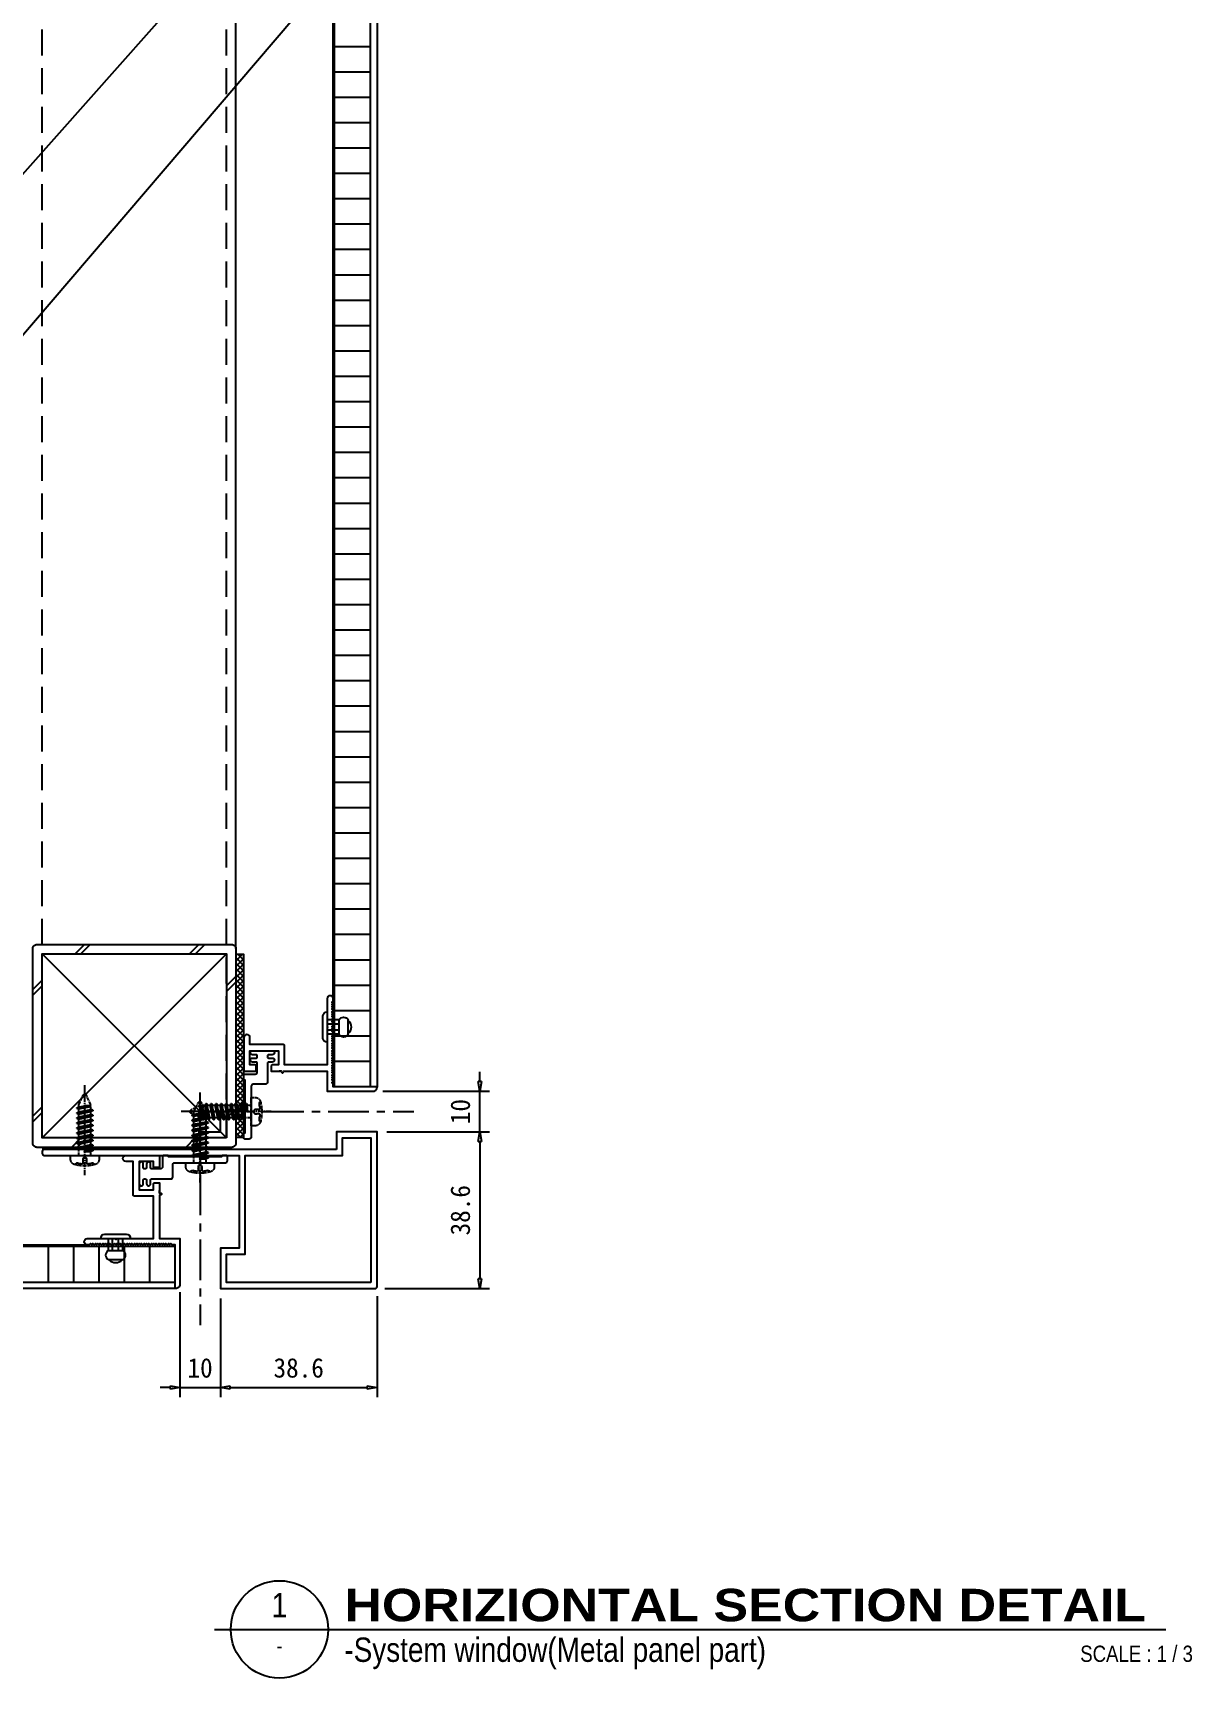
# Model space of a CAD drawing. Header units: millimetres. Extents: x 2352 to 12473, y 635 to 7997.
# Drawn here: x 2856.6 to 3142.2, y 635.4 to 1040.7 of the extents above; entities that cross this region are included whole.
import ezdxf
from ezdxf.enums import TextEntityAlignment as Align

# ---------------------------------------------------------------- set-up
doc = ezdxf.new("R2010")
doc.units = ezdxf.units.MM
for name, pattern in [('CENTER', [2, 1.25, -0.25, 0.25, -0.25]), ('CENTER2', [1.125, 0.75, -0.125, 0.125, -0.125]), ('CENTERX2', [4, 2.5, -0.5, 0.5, -0.5]), ('HIDDEN', [9.525, 6.35, -3.175])]:
    doc.linetypes.add(name, pattern=pattern)
doc.layers.get('Defpoints').update_dxf_attribs({"color": 187})
for name, color, linetype in [('.1 clip', 4, 'Continuous'), ('1', 1, 'Continuous'), ('AA-DWXM-GLAZ', 4, 'Continuous'), ('AA-FLXK-PATT', 9, 'Continuous'), ('AC-DIMS-치수', 4, 'Continuous'), ('AC-SYMB-심벌 타이틀블록', 7, 'Continuous'), ('AC-TEXT-문자', 3, 'Continuous'), ('Bolt', 1, 'Continuous'), ('CEN1', 1, 'CENTER2'), ('DIMENSIONS', 7, 'Continuous'), ('HAT', 5, 'Continuous'), ('HATCH', 8, 'Continuous'), ("ST'L PIPE", 2, 'Continuous'), ('WALL', 3, 'Continuous'), ('Welding', 1, 'Continuous')]:
    doc.layers.add(name, color=color, linetype=linetype)
doc.styles.add('Arial', font='ARIALN.TTF')
doc.styles.add('Arial Black', font='')
doc.styles.add('돋움체', font='')
doc.styles.get('Arial Black').set_extended_font_data('Arial Black')
doc.styles.get('돋움체').set_extended_font_data('DotumChe')
doc.dimstyles.new('Iljin', dxfattribs={"dimscale": 0.8, "dimtxt": 2, "dimasz": 1, "dimexe": 1, "dimexo": 1, "dimgap": 1, "dimtad": 1, "dimdec": 1, "dimdsep": 46, "dimtxsty": '돋움체', "dimblk": 'CLOSEDBLANK', "dimcen": 1, "dimclrd": 8, "dimclre": 8, "dimclrt": 2, "dimadec": 1, "dimazin": 2, "dimtfac": 1, "dimtdec": 1, "dimtix": 1, "dimtmove": 0, "dimatfit": 3, "dimldrblk": 'CLOSEDBLANK', "dimfxl": 1, "dimlwd": -1, "dimlwe": -1, "dimarcsym": 0})
doc.dimstyles.new('Iljin 3', dxfattribs={"dimscale": 2.4, "dimtxt": 2, "dimasz": 1, "dimexe": 1, "dimexo": 1, "dimgap": 1, "dimtad": 1, "dimdec": 1, "dimdsep": 46, "dimtxsty": '돋움체', "dimblk": 'CLOSEDBLANK', "dimcen": 1, "dimclrd": 8, "dimclre": 8, "dimclrt": 2, "dimadec": 1, "dimazin": 2, "dimtfac": 1, "dimtdec": 1, "dimtix": 1, "dimtmove": 0, "dimatfit": 3, "dimldrblk": 'CLOSEDBLANK', "dimfxl": 1, "dimlwd": -1, "dimlwe": -1, "dimarcsym": 0})

# ---------------------------------------------------------------- blocks, each defined once
blk = doc.blocks.new('_ClosedBlank')
at = {"color": 0, "linetype": 'ByBlock', "lineweight": -2}
for p, q in [((-1, 0.17), (0, 0)), ((-1, 0.17), (-1, -0.17)), ((0, 0), (-1, -0.17))]:
    blk.add_line(p, q, dxfattribs=at)
blk = doc.blocks.new('A$C1041300C')
at = {"layer": 'CEN1', "linetype": 'CENTER'}
blk.add_line((3.5, 0), (3.5, 22.15), dxfattribs=at)
at = {"layer": 'CEN1'}
for p, q in [((2, 17.38), (3.12, 19.75)), ((2, 16.2), (2, 17.38)), ((2, 17.12), (3.54, 17.12)), ((5, 17.38), (3.88, 19.75)), ((5, 16.82), (5, 17.38)), ((5, 15.58), (5, 16.32)), ((2, 14.97), (2, 15.7)), ((2, 13.74), (2, 14.47)), ((2, 12.5), (2, 13.24)), ((5, 14.35), (5, 15.08)), ((5, 13.12), (5, 13.85)), ((5, 11.88), (5, 12.62)), ((2, 11.27), (2, 12)), ((2, 10.04), (2, 10.77)), ((2, 8.81), (2, 9.54)), ((2, 7.57), (2, 8.31)), ((5, 10.65), (5, 11.38)), ((5, 9.42), (5, 10.15)), ((5, 8.18), (5, 8.92)), ((7, 4.88), (0, 4.88)), ((0, 4.88), (0, 3.88)), ((2, 6.34), (2, 7.07)), ((2, 4.88), (2, 5.84)), ((5, 6.95), (5, 7.68)), ((5, 4.88), (5, 6.45)), ((7, 3.88), (7, 4.88))]:
    blk.add_line(p, q, dxfattribs=at)
at = {"layer": 'CEN1', "linetype": 'Continuous'}
for p, q in [((5.49, 16.52), (2, 17.12)), ((5, 16.32), (2, 16.94)), ((5.48, 16.62), (2.25, 17.12)), ((5, 16.82), (3.54, 17.12)), ((5.48, 16.62), (5, 16.82)), ((5.49, 16.52), (5, 16.32)), ((5.49, 15.28), (1.5, 15.94)), ((5.49, 14.05), (1.5, 14.7)), ((5.49, 12.82), (1.5, 13.47)), ((5.49, 11.58), (1.5, 12.24)), ((1.51, 16), (2, 16.2)), ((1.51, 14.77), (2, 14.97)), ((1.51, 13.54), (2, 13.74)), ((1.51, 12.3), (2, 12.5)), ((1.52, 15.9), (2, 15.7)), ((1.52, 14.66), (2, 14.47)), ((1.52, 13.43), (2, 13.24)), ((1.52, 12.2), (2, 12)), ((5.48, 15.39), (1.56, 16.03)), ((5.48, 14.15), (1.56, 14.8)), ((5.48, 12.92), (1.56, 13.57)), ((5.48, 11.69), (1.56, 12.33)), ((5, 15.58), (2, 16.2)), ((5, 15.08), (2, 15.7)), ((5, 14.35), (2, 14.97)), ((5, 13.85), (2, 14.47)), ((5, 13.12), (2, 13.74)), ((5, 12.62), (2, 13.24)), ((5, 11.88), (2, 12.5)), ((5.48, 15.39), (5, 15.58)), ((5.49, 15.28), (5, 15.08)), ((5.48, 14.15), (5, 14.35)), ((5.49, 14.05), (5, 13.85)), ((5.48, 12.92), (5, 13.12)), ((5.49, 12.82), (5, 12.62)), ((5.49, 10.35), (1.5, 11)), ((5.49, 9.12), (1.5, 9.77)), ((5.49, 7.88), (1.5, 8.54)), ((1.51, 11.07), (2, 11.27)), ((1.51, 9.84), (2, 10.04)), ((1.51, 8.61), (2, 8.81)), ((1.52, 10.97), (2, 10.77)), ((1.52, 9.73), (2, 9.54)), ((1.52, 8.5), (2, 8.31)), ((5.48, 10.46), (1.56, 11.1)), ((5.48, 9.22), (1.56, 9.87)), ((5.48, 7.99), (1.56, 8.63)), ((5, 11.38), (2, 12)), ((5, 10.65), (2, 11.27)), ((5, 10.15), (2, 10.77)), ((5, 9.42), (2, 10.04)), ((5, 8.92), (2, 9.54)), ((5, 8.18), (2, 8.81)), ((5, 7.68), (2, 8.31)), ((5.48, 11.69), (5, 11.88)), ((5.49, 11.58), (5, 11.38)), ((5.48, 10.46), (5, 10.65)), ((5.49, 10.35), (5, 10.15)), ((5.48, 9.22), (5, 9.42)), ((5.49, 9.12), (5, 8.92)), ((5.48, 7.99), (5, 8.18)), ((5.49, 6.65), (1.5, 7.31)), ((3.55, 5.74), (1.5, 6.07)), ((1.51, 7.37), (2, 7.57)), ((1.51, 6.14), (2, 6.34)), ((1.52, 7.27), (2, 7.07)), ((1.52, 6.03), (2, 5.84)), ((5.48, 6.76), (1.56, 7.4)), ((3.57, 5.84), (1.56, 6.17)), ((5, 6.95), (2, 7.57)), ((5, 6.45), (2, 7.07)), ((3.57, 5.84), (2, 6.34)), ((3.55, 5.74), (2, 5.84)), ((5.49, 7.88), (5, 7.68)), ((5.48, 6.76), (5, 6.95)), ((5.49, 6.65), (5, 6.45))]:
    blk.add_line(p, q, dxfattribs=at)
at = {"layer": 'CEN1'}
blk.add_lwpolyline([(0.95, 2.63), (1.18, 2.83), (1.43, 2.93), (1.7, 2.94), (1.97, 2.91), (2.24, 2.84), (2.48, 2.78), (2.69, 2.73), (2.84, 2.73), (2.94, 2.79), (2.99, 2.9), (3.01, 3.06), (3.01, 3.25), (2.99, 3.46), (2.98, 3.66), (2.99, 3.86), (3.03, 4.03), (3.11, 4.17), (3.22, 4.26), (3.35, 4.32), (3.5, 4.34), (3.65, 4.32), (3.78, 4.26), (3.89, 4.17), (3.97, 4.03), (4.01, 3.86), (4.02, 3.66), (4.01, 3.46), (3.99, 3.25), (3.99, 3.06), (4.01, 2.9), (4.06, 2.79), (4.16, 2.73), (4.31, 2.73), (4.52, 2.78), (4.76, 2.84), (5.03, 2.91), (5.3, 2.94), (5.57, 2.93), (5.82, 2.83), (6.05, 2.63)], dxfattribs=at)
at = {"layer": 'CEN1', "linetype": 'Continuous'}
for centre, radius, start, end in [((3.5, 19.48), 0.46, 35.1627, 144.8373), ((5.41, 16.56), 0.0925, 330.0754, 40.1339), ((1.59, 15.96), 0.0925, 150.0754, 220.1339), ((1.59, 14.72), 0.0925, 150.0754, 220.1339), ((1.59, 13.49), 0.0925, 150.0754, 220.1339), ((1.59, 12.26), 0.0925, 150.0754, 220.1339), ((5.41, 15.33), 0.0925, 330.0754, 40.1339), ((5.41, 14.09), 0.0925, 330.0754, 40.1339), ((5.41, 12.86), 0.0925, 330.0754, 40.1339), ((1.59, 11.03), 0.0925, 150.0754, 220.1339), ((1.59, 9.79), 0.0925, 150.0754, 220.1339), ((1.59, 8.56), 0.0925, 150.0754, 220.1339), ((5.41, 11.63), 0.0925, 330.0754, 40.1339), ((5.41, 10.4), 0.0925, 330.0754, 40.1339), ((5.41, 9.16), 0.0925, 330.0754, 40.1339), ((1.59, 7.33), 0.0925, 150.0754, 220.1339), ((1.59, 6.09), 0.0925, 150.0754, 220.1339), ((3.53, 5.79), 0.0602, 290.6851, 49.2729), ((5.41, 7.93), 0.0925, 330.0754, 40.1339), ((5.41, 6.7), 0.0925, 330.0754, 40.1339)]:
    blk.add_arc(centre, radius, start, end, dxfattribs=at)
at = {"layer": 'CEN1'}
for centre, radius, start, end in [((1.3, 3.88), 1.3, 180.0233, 254.4114), ((3.5, 11.64), 9.36, 254.205, 285.795), ((5.7, 3.88), 1.3, 285.5886, 359.9767)]:
    blk.add_arc(centre, radius, start, end, dxfattribs=at)
blk = doc.blocks.new('111')
at = {"color": 8, "linetype": 'HIDDEN'}
blk.add_line((1764.31, -990.89), (1764.31, -1003.67), dxfattribs=at)
at = {"layer": 'WALL', "lineweight": 30, "ltscale": 6, "rotation": 180}
blk.add_blockref('A$C1041300C', (1767.81, -981.51), dxfattribs=at)
blk = doc.blocks.new('Z$W@#1B9F58AF')
at = {"layer": 'Bolt', "linetype": 'Continuous', "ltscale": 3}
for p, q in [((0, 5.91), (7.5, 5.91)), ((2, 3.01), (5.5, 3.01))]:
    blk.add_line(p, q, dxfattribs=at)
at = {"layer": 'Bolt'}
for p, q in [((6.45, 6.96), (1.05, 6.96)), ((2, 3.01), (2, 5.91)), ((3, 3.01), (3, 5.91)), ((4.5, 3.01), (4.5, 5.91)), ((5.5, 3.01), (5.5, 5.91)), ((5.5, 0.7, 0), (2, 0.7, 0))]:
    blk.add_line(p, q, dxfattribs=at)
for centre, radius, start, end in [((1.05, 5.91), 1.05, 90, 180), ((6.45, 5.91), 1.05, 0, 90), ((2.6, 1.86), 1.3, 117.3471, 242.6529), ((3.75, 2.2, 0), 2.2, 223.0029, 316.9971), ((4.9, 1.86), 1.3, 297.3471, 62.6529)]:
    blk.add_arc(centre, radius, start, end, dxfattribs=at)
blk = doc.blocks.new('A$C1DE33167')
at = {"layer": 'HATCH'}
for p, q in [((-20.45, -13.94), (24.95, 31.46)), ((-20.45, 31.46), (24.95, -13.94))]:
    blk.add_line(p, q, dxfattribs=at)
at = {"layer": "ST'L PIPE", "color": 1}
for p, q in [((-12.33, 31.46), (-10.03, 33.76)), ((-10.91, 31.46), (-8.61, 33.76)), ((15.87, 31.46), (18.17, 33.76)), ((17.29, 31.46), (19.59, 33.76)), ((-22.75, 22.65), (-20.45, 24.95)), ((-22.75, 21.23), (-20.45, 23.53)), ((-22.75, -8.55), (-20.45, -6.25)), ((-22.75, -9.97), (-20.45, -7.67)), ((-13.23, -16.24), (-10.93, -13.94)), ((-11.81, -16.24), (-9.51, -13.94)), ((14.97, -16.24), (17.27, -13.94)), ((16.39, -16.24), (18.69, -13.94))]:
    blk.add_line(p, q, dxfattribs=at)
at = {"layer": "ST'L PIPE"}
blk.add_lwpolyline([(26.25, -16.24), (-21.75, -16.24, -0.414214), (-22.75, -15.24), (-22.75, 32.76, -0.414214), (-21.75, 33.76), (26.25, 33.76, -0.414214), (27.25, 32.76), (27.25, -15.24, -0.414214)], format="xyb", close=True, dxfattribs=at)
blk.add_lwpolyline([(24.95, -13.94), (-20.45, -13.94), (-20.45, 31.46), (24.95, 31.46)], close=True, dxfattribs=at)
at = {"layer": 'Welding'}
for p, q in [((24.95, 23.55), (27.25, 25.85)), ((24.95, 22.13), (27.25, 24.43)), ((24.95, -7.65), (27.25, -5.35)), ((24.95, -9.07), (27.25, -6.77))]:
    blk.add_line(p, q, dxfattribs=at)
blk = doc.blocks.new('*D86')
at = {"layer": 'Defpoints', "color": 0, "transparency": 16777216}
for p in [(2892.76, 732.88), (2902.76, 731.33), (2902.76, 706.97)]:
    blk.add_point(p, dxfattribs=at)
at = {"layer": 'DIMENSIONS', "color": 8, "transparency": 16777216}
for p, q in [((2892.76, 730.48), (2892.76, 704.57)), ((2902.76, 728.93), (2902.76, 704.57)), ((2890.36, 706.97), (2887.96, 706.97)), ((2892.76, 706.97), (2902.76, 706.97)), ((2905.16, 706.97), (2907.56, 706.97))]:
    blk.add_line(p, q, dxfattribs=at)
at = {"layer": 'DIMENSIONS', "color": 8, "transparency": 16777216, "xscale": 2.4, "yscale": 2.4, "zscale": 2.4}
blk.add_blockref('_ClosedBlank', (2892.76, 706.97), dxfattribs=at)
at = {"layer": 'DIMENSIONS', "color": 8, "transparency": 16777216, "xscale": 2.4, "yscale": 2.4, "zscale": 2.4, "rotation": 180}
blk.add_blockref('_ClosedBlank', (2902.76, 706.97), dxfattribs=at)
at = {"layer": 'DIMENSIONS', "color": 2, "transparency": 16777216, "insert": (2897.76, 711.77), "char_height": 4.8, "attachment_point": 5, "style": '돋움체'}
blk.add_mtext('10', dxfattribs=at)
blk = doc.blocks.new('*D87')
at = {"layer": 'Defpoints', "color": 0, "transparency": 16777216}
for p in [(2940.36, 779.93), (2966.7, 779.93), (2941.36, 769.93)]:
    blk.add_point(p, dxfattribs=at)
at = {"layer": 'DIMENSIONS', "color": 8, "transparency": 16777216}
for p, q in [((2966.7, 782.33), (2966.7, 784.73)), ((2942.76, 779.93), (2969.1, 779.93)), ((2966.7, 769.93), (2966.7, 779.93)), ((2943.76, 769.93), (2969.1, 769.93)), ((2966.7, 767.53), (2966.7, 765.13))]:
    blk.add_line(p, q, dxfattribs=at)
at = {"layer": 'DIMENSIONS', "color": 8, "transparency": 16777216, "xscale": 2.4, "yscale": 2.4, "zscale": 2.4}
for p, rotation in [((2966.7, 779.93), 270), ((2966.7, 769.93), 90)]:
    blk.add_blockref('_ClosedBlank', p, dxfattribs=dict(at, rotation=rotation))
at = {"layer": 'DIMENSIONS', "color": 2, "transparency": 16777216, "insert": (2961.9, 774.93), "char_height": 4.8, "attachment_point": 5, "rotation": 90, "style": '돋움체'}
blk.add_mtext('10', dxfattribs=at)
blk = doc.blocks.new('*D88')
at = {"layer": 'Defpoints', "color": 0, "transparency": 16777216}
for p in [(2941.36, 769.93), (2940.86, 731.33), (2966.7, 731.33)]:
    blk.add_point(p, dxfattribs=at)
at = {"layer": 'DIMENSIONS', "color": 8, "transparency": 16777216}
for p, q in [((2943.76, 769.93), (2969.1, 769.93)), ((2966.7, 767.53), (2966.7, 733.73)), ((2943.26, 731.33), (2969.1, 731.33))]:
    blk.add_line(p, q, dxfattribs=at)
at = {"layer": 'DIMENSIONS', "color": 8, "transparency": 16777216, "xscale": 2.4, "yscale": 2.4, "zscale": 2.4}
for p, rotation in [((2966.7, 769.93), 90), ((2966.7, 731.33), 270)]:
    blk.add_blockref('_ClosedBlank', p, dxfattribs=dict(at, rotation=rotation))
at = {"layer": 'DIMENSIONS', "color": 2, "transparency": 16777216, "insert": (2961.9, 750.63), "char_height": 4.8, "attachment_point": 5, "rotation": 90, "style": '돋움체'}
blk.add_mtext('38.6', dxfattribs=at)
blk = doc.blocks.new('*D89')
at = {"layer": 'Defpoints', "color": 0, "transparency": 16777216}
for p in [(2902.76, 731.33), (2941.36, 731.83), (2941.36, 706.97)]:
    blk.add_point(p, dxfattribs=at)
at = {"layer": 'DIMENSIONS', "color": 8, "transparency": 16777216}
for p, q in [((2902.76, 728.93), (2902.76, 704.57)), ((2941.36, 729.43), (2941.36, 704.57)), ((2905.16, 706.97), (2938.96, 706.97))]:
    blk.add_line(p, q, dxfattribs=at)
at = {"layer": 'DIMENSIONS', "color": 8, "transparency": 16777216, "xscale": 2.4, "yscale": 2.4, "zscale": 2.4, "rotation": 180}
blk.add_blockref('_ClosedBlank', (2902.76, 706.97), dxfattribs=at)
at = {"layer": 'DIMENSIONS', "color": 8, "transparency": 16777216, "xscale": 2.4, "yscale": 2.4, "zscale": 2.4}
blk.add_blockref('_ClosedBlank', (2941.36, 706.97), dxfattribs=at)
at = {"layer": 'DIMENSIONS', "color": 2, "transparency": 16777216, "insert": (2922.06, 711.77), "char_height": 4.8, "attachment_point": 5, "style": '돋움체'}
blk.add_mtext('38.6', dxfattribs=at)

msp = doc.modelspace()

# ---------------------------------------------------------------- hatches: boundary and pattern name
at = {"layer": '1'}
h = msp.add_hatch(dxfattribs=at)
h.set_pattern_fill('ANSI37', color=8, scale=0.3, angle=90)
h.set_pattern_definition([(135, (-64.5844, -1053.2045), (-0.6735192, -0.6735192), []), (225, (-64.5844, -1053.2045), (0.6735192, -0.6735192), [])])
h.paths.add_polyline_path([(2906.56, 768.63), (2908.56, 768.63), (2908.56, 813.63), (2906.56, 813.63)])
h = msp.add_hatch(dxfattribs=at)
h.set_pattern_fill('ANSI37', color=8, scale=0.3, angle=90)
h.set_pattern_definition([(135, (-64.5844, -1051.2045), (-0.6735192, -0.6735192), []), (225, (-64.5844, -1051.2045), (0.6735192, -0.6735192), [])])
h.paths.add_polyline_path([(2904.06, 766.13), (2859.06, 766.13), (2859.06, 765.63), (2904.06, 765.63)])

# ---------------------------------------------------------------- linework, layer by layer
at = {"layer": '.1 clip', "color": 3, "ltscale": 0.8}
for p, q in [((2917.81, 784.93), (2917.21, 784.93)), ((2887.76, 754.88), (2887.76, 755.48))]:
    msp.add_line(p, q, dxfattribs=at)
for points in [[(2940.36, 779.93, 0.414214), (2941.36, 780.93), (2941.36, 781.03), (2930.56, 781.03), (2930.56, 781.83), (2930.26, 782.13), (2930.56, 782.43), (2930.26, 782.73), (2930.56, 783.03), (2930.26, 783.33), (2930.56, 783.63), (2930.26, 783.93), (2930.56, 784.23), (2930.26, 784.53), (2930.56, 784.83), (2930.26, 785.13), (2930.56, 785.43), (2930.26, 785.73), (2930.56, 786.03), (2930.26, 786.33), (2930.56, 786.63), (2930.26, 786.93), (2930.56, 787.23), (2930.26, 787.53), (2930.56, 787.83), (2930.26, 788.13), (2930.56, 788.43), (2930.26, 788.73), (2930.56, 789.03), (2930.26, 789.33), (2930.56, 789.63), (2930.26, 789.93), (2930.56, 790.23), (2930.26, 790.53), (2930.56, 790.83), (2930.26, 791.13), (2930.56, 791.43), (2930.26, 791.73), (2930.56, 792.03), (2930.26, 792.33), (2930.56, 792.63), (2930.26, 792.93), (2930.56, 793.23), (2930.26, 793.53), (2930.56, 793.83), (2930.26, 794.13), (2930.56, 794.43), (2930.26, 794.73), (2930.56, 795.03), (2930.26, 795.33), (2930.56, 795.63), (2930.26, 795.93), (2930.56, 796.23), (2930.26, 796.53), (2930.56, 796.83), (2930.26, 797.13), (2930.56, 797.43), (2930.26, 797.73), (2930.56, 798.03), (2930.26, 798.33), (2930.56, 798.63), (2930.26, 798.93), (2930.56, 799.23), (2930.26, 799.53), (2930.56, 799.83), (2930.26, 800.13), (2930.56, 800.43), (2930.26, 800.73), (2930.56, 801.03), (2930.26, 801.33), (2930.56, 801.63), (2930.26, 801.93), (2930.56, 802.23), (2930.56, 802.73, 1), (2929.06, 802.73), (2929.06, 795.93), (2929.26, 795.73), (2929.06, 795.53), (2929.06, 786.43), (2918.56, 786.43), (2918.56, 791.18, 0.414214), (2918.31, 791.43), (2910.06, 791.43), (2910.06, 793.18, 1), (2908.56, 793.18), (2908.56, 785.18, 0.414214), (2908.81, 784.93), (2911.56, 784.93), (2911.56, 786.18, 0.414214), (2911.31, 786.43), (2910.06, 786.43), (2910.06, 789.93), (2917.06, 789.93), (2917.06, 786.43), (2915.56, 786.43, 0.414214), (2915.31, 786.18), (2915.31, 784.93), (2917.81, 784.93), (2917.88, 784.56, 0.679596), (2918.25, 784.56), (2918.31, 784.93), (2929.06, 784.93), (2929.06, 779.93)], [(2908.56, 768.43), (2908.56, 769.43, -0.414214), (2908.81, 769.68), (2908.86, 769.68), (2908.86, 782.68), (2908.81, 782.68, -0.414214), (2908.56, 782.93), (2908.56, 783.93, -0.414214), (2908.81, 784.18), (2911.36, 784.18, 0.414214), (2911.86, 784.68), (2911.86, 786.88, 0.414214), (2911.61, 787.13), (2910.66, 787.13, -1), (2910.66, 788.13), (2911.61, 788.13, 0.414214), (2911.86, 788.38), (2911.86, 788.68, 0.414214), (2911.61, 788.93), (2910.66, 788.93, -1), (2910.66, 789.93), (2915.56, 789.93, -1), (2915.56, 788.93), (2914.61, 788.93, 0.414214), (2914.36, 788.68), (2914.36, 788.38, 0.414214), (2914.61, 788.13), (2915.56, 788.13, -1), (2915.56, 787.13), (2914.61, 787.13, 0.414214), (2914.36, 786.88), (2914.36, 782.17, -0.414214), (2913.86, 781.67), (2910.86, 781.67, 0.414214), (2910.36, 781.17), (2910.36, 775.23), (2910.06, 774.93), (2910.36, 774.63), (2910.36, 768.68, -0.414214), (2909.86, 768.18), (2908.81, 768.18, -0.414214)], [(2892.76, 732.33, -0.414214), (2891.76, 731.33), (2891.66, 731.33), (2891.66, 742.13), (2890.86, 742.13), (2890.56, 742.43), (2890.26, 742.13), (2889.96, 742.43), (2889.66, 742.13), (2889.36, 742.43), (2889.06, 742.13), (2888.76, 742.43), (2888.46, 742.13), (2888.16, 742.43), (2887.86, 742.13), (2887.56, 742.43), (2887.26, 742.13), (2886.96, 742.43), (2886.66, 742.13), (2886.36, 742.43), (2886.06, 742.13), (2885.76, 742.43), (2885.46, 742.13), (2885.16, 742.43), (2884.86, 742.13), (2884.56, 742.43), (2884.26, 742.13), (2883.96, 742.43), (2883.66, 742.13), (2883.36, 742.43), (2883.06, 742.13), (2882.76, 742.43), (2882.46, 742.13), (2882.16, 742.43), (2881.86, 742.13), (2881.56, 742.43), (2881.26, 742.13), (2880.96, 742.43), (2880.66, 742.13), (2880.36, 742.43), (2880.06, 742.13), (2879.76, 742.43), (2879.46, 742.13), (2879.16, 742.43), (2878.86, 742.13), (2878.56, 742.43), (2878.26, 742.13), (2877.96, 742.43), (2877.66, 742.13), (2877.36, 742.43), (2877.06, 742.13), (2876.76, 742.43), (2876.46, 742.13), (2876.16, 742.43), (2875.86, 742.13), (2875.56, 742.43), (2875.26, 742.13), (2874.96, 742.43), (2874.66, 742.13), (2874.36, 742.43), (2874.06, 742.13), (2873.76, 742.43), (2873.46, 742.13), (2873.16, 742.43), (2872.86, 742.13), (2872.56, 742.43), (2872.26, 742.13), (2871.96, 742.43), (2871.66, 742.13), (2871.36, 742.43), (2871.06, 742.13), (2870.76, 742.43), (2870.46, 742.13), (2869.96, 742.13, -1), (2869.96, 743.63), (2876.76, 743.63), (2876.96, 743.43), (2877.16, 743.63), (2886.26, 743.63), (2886.26, 754.13), (2881.51, 754.13, -0.414214), (2881.26, 754.38), (2881.26, 762.63), (2879.51, 762.63, -1), (2879.51, 764.13), (2887.51, 764.13, -0.414214), (2887.76, 763.88), (2887.76, 761.13), (2886.51, 761.13, -0.414214), (2886.26, 761.38), (2886.26, 762.63), (2882.76, 762.63), (2882.76, 755.63), (2886.26, 755.63), (2886.26, 757.13, -0.414214), (2886.51, 757.38), (2887.76, 757.38), (2887.76, 754.88), (2888.14, 754.82, -0.679596), (2888.14, 754.44), (2887.76, 754.38), (2887.76, 743.63), (2892.76, 743.63)], [(2904.26, 764.13), (2903.26, 764.13, 0.414214), (2903.01, 763.88), (2903.01, 763.83), (2890.01, 763.83), (2890.01, 763.88, 0.414214), (2889.76, 764.13), (2888.76, 764.13, 0.414214), (2888.51, 763.88), (2888.51, 761.33, -0.414214), (2888.01, 760.83), (2885.81, 760.83, -0.414214), (2885.56, 761.08), (2885.56, 762.03, 1), (2884.56, 762.03), (2884.56, 761.08, -0.414214), (2884.31, 760.83), (2884.01, 760.83, -0.414214), (2883.76, 761.08), (2883.76, 762.03, 1), (2882.76, 762.03), (2882.76, 757.13, 1), (2883.76, 757.13), (2883.76, 758.08, -0.414214), (2884.01, 758.33), (2884.31, 758.33, -0.414214), (2884.56, 758.08), (2884.56, 757.13, 1), (2885.56, 757.13), (2885.56, 758.08, -0.414214), (2885.81, 758.33), (2890.52, 758.33, 0.414214), (2891.02, 758.83), (2891.02, 761.83, -0.414214), (2891.52, 762.33), (2897.46, 762.33), (2897.76, 762.63), (2898.06, 762.33), (2904.01, 762.33, 0.414214), (2904.51, 762.83), (2904.51, 763.88, 0.414214)]]:
    msp.add_lwpolyline(points, format="xyb", close=True, dxfattribs=at)
at = {"color": 8}
for points in [[(2906.56, 768.63), (2908.56, 768.63), (2908.56, 813.63), (2906.56, 813.63)], [(2904.06, 766.13), (2904.06, 765.63), (2859.06, 765.63), (2859.06, 766.13)]]:
    msp.add_lwpolyline(points, close=True, dxfattribs=at)
at = {"color": 3}
msp.add_lwpolyline([(2931.36, 765.63), (2859.36, 765.63, 0.414214), (2858.86, 765.13), (2858.86, 764.63, 0.414214), (2859.36, 764.13), (2907.36, 764.13), (2907.36, 741.33), (2902.76, 741.33), (2902.76, 731.33), (2940.86, 731.33, 0.414214), (2941.36, 731.83), (2941.36, 769.93), (2931.36, 769.93)], format="xyb", close=True, dxfattribs=at)
msp.add_lwpolyline([(2939.86, 732.83), (2904.26, 732.83), (2904.26, 739.83), (2908.86, 739.83), (2908.86, 764.13), (2932.86, 764.13), (2932.86, 768.43), (2939.86, 768.43)], close=True, dxfattribs=at)
at = {"layer": '1', "linetype": 'CENTERX2', "ltscale": 4}
for p, q in [((2897.31, 774.93), (2950.4, 774.93)), ((2897.76, 775.39), (2897.76, 722.29))]:
    msp.add_line(p, q, dxfattribs=at)
msp.add_lwpolyline([(2897.31, 769.93), (2902.76, 769.93), (2902.76, 775.39)], dxfattribs=at)
at = {"layer": 'AA-DWXM-GLAZ'}
for p, q in [((2930.56, 781.03), (2930.56, 1442.35)), ((2415.8, 742.13), (2870.46, 742.13))]:
    msp.add_line(p, q, dxfattribs=at)
for points in [[(2939.76, 781.03), (2939.76, 1442.35)], [(2941.36, 1442.35), (2941.36, 780.93)], [(2415.8, 732.93), (2891.66, 732.93)], [(2891.66, 731.33), (2415.8, 731.33)]]:
    msp.add_lwpolyline(points, dxfattribs=at)
at = {"layer": 'AA-FLXK-PATT'}
for p, q in [((2930.91, 781.03), (2930.91, 1442.35)), ((2939.76, 1037.28), (2930.91, 1037.28)), ((2939.76, 1031.03), (2930.91, 1031.03)), ((2939.76, 1024.78), (2930.91, 1024.78)), ((2939.76, 1018.53), (2930.91, 1018.53)), ((2939.76, 1012.28), (2930.91, 1012.28)), ((2939.76, 1006.03), (2930.91, 1006.03)), ((2939.76, 999.78), (2930.91, 999.78)), ((2939.76, 993.53), (2930.91, 993.53)), ((2939.76, 987.28), (2930.91, 987.28)), ((2939.76, 981.03), (2930.91, 981.03)), ((2939.76, 974.78), (2930.91, 974.78)), ((2939.76, 968.53), (2930.91, 968.53)), ((2939.76, 962.28), (2930.91, 962.28)), ((2939.76, 956.03), (2930.91, 956.03)), ((2939.76, 949.78), (2930.91, 949.78)), ((2939.76, 943.53), (2930.91, 943.53)), ((2939.76, 937.28), (2930.91, 937.28)), ((2939.76, 931.03), (2930.91, 931.03)), ((2939.76, 924.78), (2930.91, 924.78)), ((2939.76, 918.53), (2930.91, 918.53)), ((2939.76, 912.28), (2930.91, 912.28)), ((2939.76, 906.03), (2930.91, 906.03)), ((2939.76, 899.78), (2930.91, 899.78)), ((2939.76, 893.53), (2930.91, 893.53)), ((2939.76, 887.28), (2930.91, 887.28)), ((2939.76, 881.03), (2930.91, 881.03)), ((2939.76, 874.78), (2930.91, 874.78)), ((2939.76, 868.53), (2930.91, 868.53)), ((2939.76, 862.28), (2930.91, 862.28)), ((2939.76, 856.03), (2930.91, 856.03)), ((2939.76, 849.78), (2930.91, 849.78)), ((2939.76, 843.53), (2930.91, 843.53)), ((2939.76, 837.28), (2930.91, 837.28)), ((2939.76, 831.03), (2930.91, 831.03)), ((2939.76, 824.78), (2930.91, 824.78)), ((2939.76, 818.53), (2930.91, 818.53)), ((2939.76, 812.28), (2930.91, 812.28)), ((2939.76, 806.03), (2930.91, 806.03)), ((2939.76, 799.78), (2930.91, 799.78)), ((2939.76, 793.53), (2930.91, 793.53)), ((2939.76, 787.28), (2930.91, 787.28)), ((2415.8, 741.78), (2891.66, 741.78)), ((2860.41, 732.93), (2860.41, 741.78)), ((2866.66, 732.93), (2866.66, 741.78)), ((2872.91, 732.93), (2872.91, 741.78)), ((2879.16, 732.93), (2879.16, 741.78)), ((2885.41, 732.93), (2885.41, 741.78)), ((2891.66, 732.93), (2891.66, 741.78))]:
    msp.add_line(p, q, dxfattribs=at)
at = {"layer": 'AC-SYMB-심벌 타이틀블록'}
msp.add_line((2901.32, 647.37), (3135.71, 647.37), dxfattribs=at)
msp.add_circle((2917.32, 647.37), 12, dxfattribs=at)
at = {"layer": "ST'L PIPE", "color": 8, "linetype": 'HIDDEN'}
for p, q in [((2858.86, 768.43), (2858.86, 1623.38)), ((2904.26, 768.43), (2904.26, 1623.38))]:
    msp.add_line(p, q, dxfattribs=at)
at = {"layer": "ST'L PIPE"}
msp.add_line((2906.56, 815.13), (2906.56, 1623.38), dxfattribs=at)

# ---------------------------------------------------------------- block references
for name, p in [('A$C1DE33167', (2879.31, 782.37)), ('Z$W@#1B9F58AF', (2873.19, 737.72))]:
    msp.add_blockref(name, p)
at = {"xscale": -1, "rotation": 90}
msp.add_blockref('Z$W@#1B9F58AF', (2934.98, 799.5), dxfattribs=at)
at = {"layer": 'HAT', "xscale": -1}
for p, rotation in [((1105.05, -222.25), 180), ((3896.75, -989.38), 270), ((1133.45, -224.06), 180)]:
    msp.add_blockref('111', p, dxfattribs=dict(at, rotation=rotation))

# ---------------------------------------------------------------- texts
at = {"layer": 'AC-TEXT-문자', "color": 0}
for s, height, style, p in [('HORIZIONTAL SECTION DETAIL', 8, 'Arial Black', (2933.32, 649.37)), ('-System window(Metal panel part)', 6, 'Arial', (2933.32, 639.37))]:
    msp.add_text(s, height=height, dxfattribs=dict(at, style=style)).set_placement(p)
at = {"layer": 'AC-TEXT-문자', "color": 0, "style": 'Arial'}
for s, height, p in [('1', 6, (2917.32, 653.37)), ('-', 4, (2917.32, 643.37))]:
    msp.add_text(s, height=height, dxfattribs=at).set_placement(p, align=Align.MIDDLE)
msp.add_text('SCALE : 1 / 3', height=4, dxfattribs=at).set_placement((3142.41, 639.37), align=Align.RIGHT)

# ---------------------------------------------------------------- dimensions: what is measured, and where the dimension line sits
at = {"layer": 'DIMENSIONS'}
for base, p2, picture, middle in [((2966.7, 779.93), (2940.36, 779.93), '*D87', (2961.9, 774.93)), ((2966.7, 731.33), (2940.86, 731.33), '*D88', (2961.9, 750.63))]:
    dim = msp.add_linear_dim(base=base, p1=(2941.36, 769.93), p2=p2, angle=90, dimstyle='Iljin 3', dxfattribs=at)
    dim.commit()
    dim.dimension.update_dxf_attribs({"geometry": picture, "text_midpoint": middle})
for base, p1, p2, picture, middle in [((2902.76, 706.97), (2892.76, 732.88), (2902.76, 731.33), '*D86', (2897.76, 711.77)), ((2941.36, 706.97), (2902.76, 731.33), (2941.36, 731.83), '*D89', (2922.06, 711.77))]:
    dim = msp.add_linear_dim(base=base, p1=p1, p2=p2, dimstyle='Iljin 3', dxfattribs=at)
    dim.commit()
    dim.dimension.update_dxf_attribs({"geometry": picture, "text_midpoint": middle})

# ---------------------------------------------------------------- leaders
at = {"layer": 'AC-DIMS-치수', "color": 8}
for points in [[(2831.72, 1034.03), (2944.92, 1149.18)], [(2833.56, 982.77), (2942.72, 1105.83)], [(2833.56, 942.33), (2948.68, 1076.97)]]:
    msp.add_leader(points, dimstyle='Iljin', override={"dimscale": 2, "dimasz": 2, "dimgap": 0.5, "dimdec": 2, "dimtdec": 2}, dxfattribs=at)

doc.saveas('drawing.dxf')
